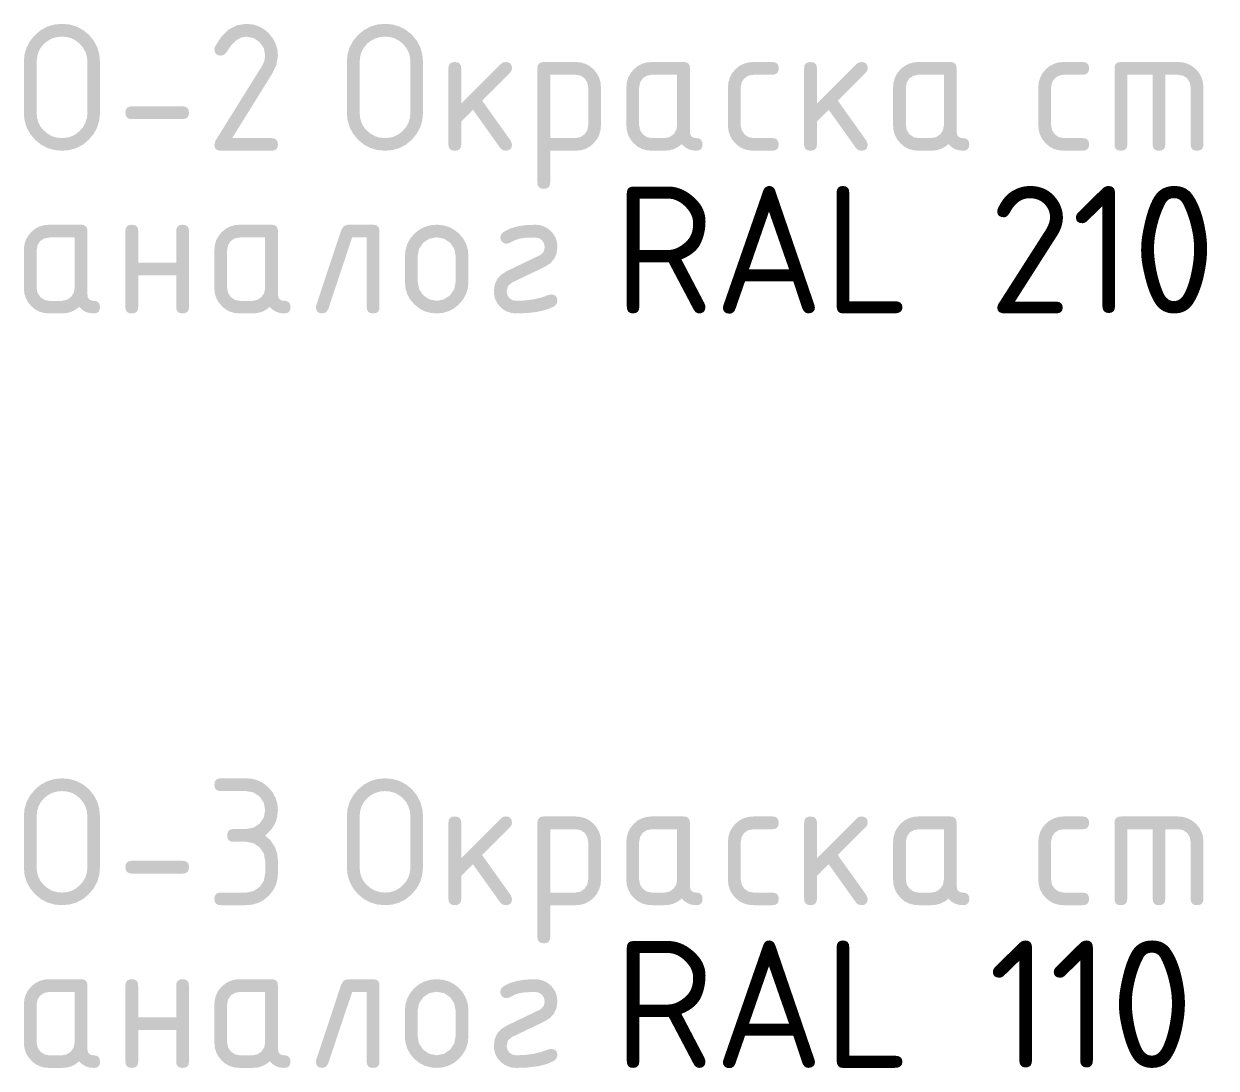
# Model space of a CAD drawing. Header units: millimetres. Extents: x 0 to 1189, y 0 to 841.
# Drawn here: x 1006.08 to 1034.52, y 602.24 to 627.15 of the extents above; entities that cross this region are included whole.
import ezdxf

# ---------------------------------------------------------------- set-up
doc = ezdxf.new("R2010")
doc.units = ezdxf.units.MM

msp = doc.modelspace()

# ---------------------------------------------------------------- hatches: boundary and pattern name
h = msp.add_hatch(color=7)
h.paths.add_polyline_path([(1007.598452, 625.034177), (1007.598452, 626.244646), (1007.587299, 626.366809), (1007.553873, 626.479464), (1007.498226, 626.58261), (1007.42041, 626.676248), (1007.329313, 626.751747), (1007.227416, 626.806059), (1007.11508, 626.838873), (1006.992667, 626.84988), (1006.870504, 626.838873), (1006.757849, 626.806059), (1006.654703, 626.751747), (1006.561065, 626.676248), (1006.483938, 626.58261), (1006.429807, 626.479464), (1006.397897, 626.366809), (1006.387432, 626.244646), (1006.387432, 625.034177), (1006.397897, 624.911764), (1006.429807, 624.799428), (1006.483938, 624.697531), (1006.561065, 624.606434), (1006.654703, 624.528618), (1006.757849, 624.472971), (1006.870504, 624.439545), (1006.992667, 624.428392), (1007.11508, 624.439545), (1007.227416, 624.472971), (1007.329313, 624.528618), (1007.42041, 624.606434), (1007.498226, 624.697531), (1007.553873, 624.799428), (1007.587299, 624.911764)])
h.paths.add_polyline_path([(1007.898865, 625.034177), (1007.882216, 624.853043), (1007.832236, 624.685189), (1007.748874, 624.530875), (1007.632076, 624.390358), (1007.494109, 624.274482), (1007.341104, 624.192609), (1007.173732, 624.144016), (1006.992667, 624.127979), (1006.810223, 624.144016), (1006.642714, 624.192609), (1006.489364, 624.274482), (1006.349398, 624.390358), (1006.232834, 624.530875), (1006.149445, 624.685189), (1006.099336, 624.853043), (1006.08261, 625.034177), (1006.08261, 626.244646), (1006.099336, 626.4274), (1006.149445, 626.595012), (1006.232834, 626.748259), (1006.349398, 626.887914), (1006.489364, 627.004712), (1006.642714, 627.088074), (1006.810223, 627.138054), (1006.992667, 627.154702), (1007.173801, 627.138123), (1007.341655, 627.088625), (1007.495969, 627.006572), (1007.636486, 626.892324), (1007.750734, 626.751747), (1007.832788, 626.59701), (1007.882285, 626.428011), (1007.898865, 626.244646)])
h = msp.add_hatch(color=7)
h.dxf.hatch_style = 2
h.paths.add_polyline_path([(1011.385047, 627.154702), (1011.535623, 627.141189), (1011.675606, 627.100339), (1011.803704, 627.031687), (1011.918623, 626.934767), (1012.015999, 626.817918), (1012.086193, 626.689546), (1012.128688, 626.549287), (1012.142968, 626.396781), (1012.107897, 626.180429), (1012.002959, 625.96077), (1011.050459, 624.428392), (1011.990281, 624.428392), (1012.057159, 624.418883), (1012.104865, 624.390358), (1012.133451, 624.342815), (1012.142968, 624.276256), (1012.133451, 624.210067), (1012.104865, 624.163877), (1012.057159, 624.136807), (1011.990281, 624.127979), (1010.779813, 624.127979), (1010.712935, 624.136807), (1010.665229, 624.163877), (1010.636643, 624.210067), (1010.627126, 624.276256), (1010.652482, 624.365002), (1011.762078, 626.147081), (1011.819129, 626.270484), (1011.838146, 626.396781), (1011.805831, 626.572206), (1011.706957, 626.718691), (1011.560058, 626.817565), (1011.385047, 626.84988), (1011.257957, 626.826101), (1011.136862, 626.754727), (1011.021348, 626.635707), (1010.911002, 626.468991), (1010.856363, 626.415523), (1010.779813, 626.396781), (1010.712935, 626.406376), (1010.665229, 626.435091), (1010.636643, 626.482823), (1010.627126, 626.549468), (1010.639804, 626.608448), (1010.793223, 626.847512), (1010.967984, 627.018208), (1011.164966, 627.120587)])
h = msp.add_hatch(color=7)
h.paths.add_polyline_path([(1015.302359, 625.034177), (1015.302359, 626.244646), (1015.291206, 626.366809), (1015.25778, 626.479464), (1015.202133, 626.58261), (1015.124317, 626.676248), (1015.03322, 626.751747), (1014.931323, 626.806059), (1014.818987, 626.838873), (1014.696574, 626.84988), (1014.574411, 626.838873), (1014.461756, 626.806059), (1014.35861, 626.751747), (1014.264972, 626.676248), (1014.187845, 626.58261), (1014.133714, 626.479464), (1014.101804, 626.366809), (1014.09134, 626.244646), (1014.09134, 625.034177), (1014.101804, 624.911764), (1014.133714, 624.799428), (1014.187845, 624.697531), (1014.264972, 624.606434), (1014.35861, 624.528618), (1014.461756, 624.472971), (1014.574411, 624.439545), (1014.696574, 624.428392), (1014.818987, 624.439545), (1014.931323, 624.472971), (1015.03322, 624.528618), (1015.124317, 624.606434), (1015.202133, 624.697531), (1015.25778, 624.799428), (1015.291206, 624.911764)])
h.paths.add_polyline_path([(1015.602772, 625.034177), (1015.586123, 624.853043), (1015.536144, 624.685189), (1015.452781, 624.530875), (1015.335984, 624.390358), (1015.198016, 624.274482), (1015.045011, 624.192609), (1014.877639, 624.144016), (1014.696574, 624.127979), (1014.51413, 624.144016), (1014.346621, 624.192609), (1014.193271, 624.274482), (1014.053306, 624.390358), (1013.936741, 624.530875), (1013.853352, 624.685189), (1013.803243, 624.853043), (1013.786517, 625.034177), (1013.786517, 626.244646), (1013.803243, 626.4274), (1013.853352, 626.595012), (1013.936741, 626.748259), (1014.053306, 626.887914), (1014.193271, 627.004712), (1014.346621, 627.088074), (1014.51413, 627.138054), (1014.696574, 627.154702), (1014.877708, 627.138123), (1015.045562, 627.088625), (1015.199876, 627.006572), (1015.340393, 626.892324), (1015.454641, 626.751747), (1015.536695, 626.59701), (1015.586192, 626.428011), (1015.602772, 626.244646)])
h = msp.add_hatch(color=7)
h.dxf.hatch_style = 2
h.paths.add_polyline_path([(1016.513951, 625.249702), (1017.466451, 626.202202), (1017.51296, 626.234586), (1017.572284, 626.244646), (1017.639162, 626.235198), (1017.686868, 626.207094), (1017.715454, 626.160698), (1017.724971, 626.096369), (1017.712707, 626.038698), (1017.678118, 625.990536), (1017.013352, 625.321912), (1017.695205, 624.365002), (1017.724971, 624.276256), (1017.715454, 624.210067), (1017.686868, 624.163877), (1017.639162, 624.136807), (1017.572284, 624.127979), (1017.499386, 624.143758), (1017.445505, 624.191369), (1016.793417, 625.105835), (1016.513951, 624.822511), (1016.513951, 624.276256), (1016.504443, 624.210067), (1016.475917, 624.163877), (1016.428375, 624.136807), (1016.361816, 624.127979), (1016.294938, 624.136807), (1016.247232, 624.163877), (1016.218646, 624.210067), (1016.209129, 624.276256), (1016.209129, 626.096369), (1016.218646, 626.160698), (1016.247232, 626.207094), (1016.294938, 626.235198), (1016.361816, 626.244646), (1016.428375, 626.235198), (1016.475917, 626.207094), (1016.504443, 626.160698), (1016.513951, 626.096369)])
h = msp.add_hatch(color=7)
h.paths.add_polyline_path([(1018.331033, 626.096369), (1018.34055, 626.160698), (1018.369136, 626.207094), (1018.416842, 626.235198), (1018.48372, 626.244646), (1019.241089, 626.244646), (1019.363502, 626.233561), (1019.475838, 626.200618), (1019.577736, 626.14628), (1019.668833, 626.071013), (1019.746649, 625.977375), (1019.802296, 625.874229), (1019.835722, 625.761575), (1019.846875, 625.639412), (1019.846875, 624.733214), (1019.835722, 624.611051), (1019.802296, 624.498396), (1019.746649, 624.39525), (1019.668833, 624.301612), (1019.577736, 624.224485), (1019.475838, 624.170354), (1019.363502, 624.138444), (1019.241089, 624.127979), (1018.635855, 624.127979), (1018.635855, 623.3662), (1018.626347, 623.301871), (1018.597821, 623.255474), (1018.550279, 623.227371), (1018.48372, 623.217923), (1018.416842, 623.227371), (1018.369136, 623.255474), (1018.34055, 623.301871), (1018.331033, 623.3662)])
h.paths.add_polyline_path([(1018.635855, 625.939824), (1018.635855, 624.428392), (1019.241089, 624.428392), (1019.356638, 624.450716), (1019.452756, 624.517688), (1019.519729, 624.615943), (1019.542053, 624.733214), (1019.542053, 625.639412), (1019.52028, 625.756683), (1019.457166, 625.854937), (1019.358843, 625.919705), (1019.241089, 625.939824)])
h = msp.add_hatch(color=7)
h.paths.add_polyline_path([(1021.663957, 625.939824), (1021.058723, 625.939824), (1020.940969, 625.918051), (1020.842646, 625.854937), (1020.779532, 625.756683), (1020.757759, 625.639412), (1020.757759, 624.733214), (1020.780083, 624.617596), (1020.847056, 624.517688), (1020.944828, 624.450716), (1021.058723, 624.428392), (1021.362993, 624.428392), (1021.478542, 624.450716), (1021.57466, 624.517688), (1021.641633, 624.615943), (1021.663957, 624.733214)])
h.paths.add_polyline_path([(1022.269191, 624.276256), (1022.259743, 624.210067), (1022.23164, 624.163877), (1022.185243, 624.136807), (1022.120915, 624.127979), (1022.018518, 624.137557), (1021.926818, 624.166564), (1021.84535, 624.215416), (1021.773649, 624.284524), (1021.683982, 624.215416), (1021.585891, 624.166564), (1021.479016, 624.137557), (1021.362993, 624.127979), (1021.058723, 624.127979), (1020.93631, 624.138444), (1020.823974, 624.170354), (1020.722077, 624.224485), (1020.63098, 624.301612), (1020.553164, 624.39463), (1020.497517, 624.496742), (1020.464091, 624.60919), (1020.452937, 624.733214), (1020.452937, 625.639412), (1020.464091, 625.761575), (1020.497517, 625.874229), (1020.553164, 625.977375), (1020.63098, 626.071013), (1020.722077, 626.14628), (1020.823974, 626.200618), (1020.93631, 626.233561), (1021.058723, 626.244646), (1021.816092, 626.244646), (1021.88297, 626.235198), (1021.930676, 626.207094), (1021.959262, 626.160698), (1021.968779, 626.096369), (1021.968779, 624.581078), (1021.978288, 624.5142), (1022.006813, 624.466494), (1022.054355, 624.437909), (1022.120915, 624.428392), (1022.185243, 624.418883), (1022.23164, 624.390358), (1022.259743, 624.342815)])
h = msp.add_hatch(color=7)
h.dxf.hatch_style = 2
h.paths.add_polyline_path([(1023.180371, 625.639412), (1023.180371, 624.733214), (1023.202695, 624.617596), (1023.269668, 624.517688), (1023.367439, 624.450716), (1023.481334, 624.428392), (1023.933882, 624.428392), (1024.00076, 624.418883), (1024.048466, 624.390358), (1024.077052, 624.342815), (1024.086569, 624.276256), (1024.077052, 624.210067), (1024.048466, 624.163877), (1024.00076, 624.136807), (1023.933882, 624.127979), (1023.481334, 624.127979), (1023.358921, 624.138444), (1023.246585, 624.170354), (1023.144688, 624.224485), (1023.053591, 624.301612), (1022.975775, 624.39463), (1022.920128, 624.496742), (1022.886702, 624.60919), (1022.875549, 624.733214), (1022.875549, 625.639412), (1022.886702, 625.761575), (1022.920128, 625.874229), (1022.975775, 625.977375), (1023.053591, 626.071013), (1023.144688, 626.14628), (1023.246585, 626.200618), (1023.358921, 626.233561), (1023.481334, 626.244646), (1023.933882, 626.244646), (1024.00076, 626.235137), (1024.048466, 626.206612), (1024.077052, 626.15907), (1024.086569, 626.092511), (1024.077052, 626.025633), (1024.048466, 625.977927), (1024.00076, 625.949341), (1023.933882, 625.939824), (1023.481334, 625.939824), (1023.363581, 625.918051), (1023.265258, 625.854937), (1023.202144, 625.756683)])
h = msp.add_hatch(color=7)
h.dxf.hatch_style = 2
h.paths.add_polyline_path([(1024.997332, 625.249702), (1025.949832, 626.202202), (1025.996341, 626.234586), (1026.055665, 626.244646), (1026.122543, 626.235198), (1026.170249, 626.207094), (1026.198835, 626.160698), (1026.208352, 626.096369), (1026.196087, 626.038698), (1026.161498, 625.990536), (1025.496733, 625.321912), (1026.178586, 624.365002), (1026.208352, 624.276256), (1026.198835, 624.210067), (1026.170249, 624.163877), (1026.122543, 624.136807), (1026.055665, 624.127979), (1025.982767, 624.143758), (1025.928886, 624.191369), (1025.276798, 625.105835), (1024.997332, 624.822511), (1024.997332, 624.276256), (1024.987823, 624.210067), (1024.959298, 624.163877), (1024.911756, 624.136807), (1024.845196, 624.127979), (1024.778319, 624.136807), (1024.730613, 624.163877), (1024.702027, 624.210067), (1024.69251, 624.276256), (1024.69251, 626.096369), (1024.702027, 626.160698), (1024.730613, 626.207094), (1024.778319, 626.235198), (1024.845196, 626.244646), (1024.911756, 626.235198), (1024.959298, 626.207094), (1024.987823, 626.160698), (1024.997332, 626.096369)])
h = msp.add_hatch(color=7)
h.paths.add_polyline_path([(1028.025434, 625.939824), (1027.420199, 625.939824), (1027.302446, 625.918051), (1027.204123, 625.854937), (1027.141009, 625.756683), (1027.119236, 625.639412), (1027.119236, 624.733214), (1027.14156, 624.617596), (1027.208533, 624.517688), (1027.306305, 624.450716), (1027.420199, 624.428392), (1027.72447, 624.428392), (1027.840019, 624.450716), (1027.936137, 624.517688), (1028.00311, 624.615943), (1028.025434, 624.733214)])
h.paths.add_polyline_path([(1028.630668, 624.276256), (1028.62122, 624.210067), (1028.593117, 624.163877), (1028.54672, 624.136807), (1028.482391, 624.127979), (1028.379994, 624.137557), (1028.288295, 624.166564), (1028.206827, 624.215416), (1028.135126, 624.284524), (1028.045458, 624.215416), (1027.947368, 624.166564), (1027.840492, 624.137557), (1027.72447, 624.127979), (1027.420199, 624.127979), (1027.297787, 624.138444), (1027.185451, 624.170354), (1027.083553, 624.224485), (1026.992456, 624.301612), (1026.91464, 624.39463), (1026.858993, 624.496742), (1026.825567, 624.60919), (1026.814414, 624.733214), (1026.814414, 625.639412), (1026.825567, 625.761575), (1026.858993, 625.874229), (1026.91464, 625.977375), (1026.992456, 626.071013), (1027.083553, 626.14628), (1027.185451, 626.200618), (1027.297787, 626.233561), (1027.420199, 626.244646), (1028.177569, 626.244646), (1028.244447, 626.235198), (1028.292153, 626.207094), (1028.320739, 626.160698), (1028.330256, 626.096369), (1028.330256, 624.581078), (1028.339764, 624.5142), (1028.36829, 624.466494), (1028.415832, 624.437909), (1028.482391, 624.428392), (1028.54672, 624.418883), (1028.593117, 624.390358), (1028.62122, 624.342815)])
h = msp.add_hatch(color=7)
h.dxf.hatch_style = 2
h.paths.add_polyline_path([(1030.582607, 625.639412), (1030.582607, 624.733214), (1030.604932, 624.617596), (1030.671904, 624.517688), (1030.769676, 624.450716), (1030.883571, 624.428392), (1031.336119, 624.428392), (1031.402997, 624.418883), (1031.450702, 624.390358), (1031.479288, 624.342815), (1031.488805, 624.276256), (1031.479288, 624.210067), (1031.450702, 624.163877), (1031.402997, 624.136807), (1031.336119, 624.127979), (1030.883571, 624.127979), (1030.761158, 624.138444), (1030.648822, 624.170354), (1030.546925, 624.224485), (1030.455828, 624.301612), (1030.378012, 624.39463), (1030.322365, 624.496742), (1030.288939, 624.60919), (1030.277785, 624.733214), (1030.277785, 625.639412), (1030.288939, 625.761575), (1030.322365, 625.874229), (1030.378012, 625.977375), (1030.455828, 626.071013), (1030.546925, 626.14628), (1030.648822, 626.200618), (1030.761158, 626.233561), (1030.883571, 626.244646), (1031.336119, 626.244646), (1031.402997, 626.235137), (1031.450702, 626.206612), (1031.479288, 626.15907), (1031.488805, 626.092511), (1031.479288, 626.025633), (1031.450702, 625.977927), (1031.402997, 625.949341), (1031.336119, 625.939824), (1030.883571, 625.939824), (1030.765817, 625.918051), (1030.667494, 625.854937), (1030.60438, 625.756683)])
h = msp.add_hatch(color=7)
h.dxf.hatch_style = 2
h.paths.add_polyline_path([(1032.247433, 626.244646), (1033.610588, 626.244646), (1033.732062, 626.233561), (1033.843201, 626.200618), (1033.944832, 626.14628), (1034.03778, 626.071013), (1034.115596, 625.977375), (1034.171243, 625.874229), (1034.204669, 625.761575), (1034.215823, 625.639412), (1034.215823, 624.276256), (1034.206306, 624.210067), (1034.17772, 624.163877), (1034.130014, 624.136807), (1034.063136, 624.127979), (1033.996577, 624.136807), (1033.949035, 624.163877), (1033.920509, 624.210067), (1033.911001, 624.276256), (1033.911001, 625.639412), (1033.889228, 625.756683), (1033.826114, 625.854937), (1033.727859, 625.919705), (1033.610588, 625.939824), (1033.305766, 625.939824), (1033.305766, 624.276256), (1033.296249, 624.210067), (1033.267664, 624.163877), (1033.219958, 624.136807), (1033.15308, 624.127979), (1033.088984, 624.136807), (1033.042561, 624.163877), (1033.014328, 624.210067), (1033.004803, 624.276256), (1033.004803, 625.939824), (1032.399568, 625.939824), (1032.399568, 624.276256), (1032.39006, 624.210067), (1032.361535, 624.163877), (1032.313992, 624.136807), (1032.247433, 624.127979), (1032.180555, 624.136807), (1032.132849, 624.163877), (1032.104263, 624.210067), (1032.094746, 624.276256), (1032.094746, 626.096369), (1032.104263, 626.160698), (1032.132849, 626.207094), (1032.180555, 626.235198)])
h = msp.add_hatch(color=7)
h.dxf.hatch_style = 2
h.paths.add_polyline_path([(1009.868377, 624.881491), (1008.657909, 624.881491), (1008.591031, 624.891008), (1008.543325, 624.919593), (1008.514739, 624.967299), (1008.505222, 625.034177), (1008.514739, 625.100736), (1008.543325, 625.148279), (1008.591031, 625.176804), (1008.657909, 625.186313), (1009.868377, 625.186313), (1009.935255, 625.176804), (1009.982961, 625.148279), (1010.011547, 625.100736), (1010.021064, 625.034177), (1010.011547, 624.967299), (1009.982961, 624.919593), (1009.935255, 624.891008)])
h = msp.add_hatch(color=7)
h.paths.add_polyline_path([(1007.29363, 622.057496), (1006.688396, 622.057496), (1006.570643, 622.035723), (1006.472319, 621.972609), (1006.409205, 621.874355), (1006.387432, 621.757084), (1006.387432, 620.850886), (1006.409757, 620.735268), (1006.476729, 620.635361), (1006.574501, 620.568388), (1006.688396, 620.546064), (1006.992667, 620.546064), (1007.108215, 620.568388), (1007.204333, 620.635361), (1007.271306, 620.733615), (1007.29363, 620.850886)])
h.paths.add_polyline_path([(1007.898865, 620.393928), (1007.889416, 620.327739), (1007.861313, 620.281549), (1007.814916, 620.25448), (1007.750588, 620.245651), (1007.648191, 620.255229), (1007.556491, 620.284237), (1007.475023, 620.333088), (1007.403322, 620.402197), (1007.313655, 620.333088), (1007.215564, 620.284237), (1007.108689, 620.255229), (1006.992667, 620.245651), (1006.688396, 620.245651), (1006.565983, 620.256116), (1006.453647, 620.288026), (1006.35175, 620.342157), (1006.260653, 620.419284), (1006.182837, 620.512302), (1006.12719, 620.614414), (1006.093764, 620.726862), (1006.08261, 620.850886), (1006.08261, 621.757084), (1006.093764, 621.879247), (1006.12719, 621.991901), (1006.182837, 622.095048), (1006.260653, 622.188685), (1006.35175, 622.263952), (1006.453647, 622.31829), (1006.565983, 622.351234), (1006.688396, 622.362318), (1007.445766, 622.362318), (1007.512644, 622.35287), (1007.56035, 622.324767), (1007.588935, 622.27837), (1007.598452, 622.214041), (1007.598452, 620.69875), (1007.607961, 620.631872), (1007.636486, 620.584167), (1007.684028, 620.555581), (1007.750588, 620.546064), (1007.814916, 620.536555), (1007.861313, 620.50803), (1007.889416, 620.460488)])
h = msp.add_hatch(color=7)
h.dxf.hatch_style = 2
h.paths.add_polyline_path([(1008.809819, 621.151849), (1008.809819, 620.393928), (1008.800311, 620.327739), (1008.771785, 620.281549), (1008.724243, 620.25448), (1008.657684, 620.245651), (1008.590806, 620.25448), (1008.5431, 620.281549), (1008.514514, 620.327739), (1008.504997, 620.393928), (1008.504997, 622.214041), (1008.514514, 622.27837), (1008.5431, 622.324767), (1008.590806, 622.35287), (1008.657684, 622.362318), (1008.724243, 622.35287), (1008.771785, 622.324767), (1008.800311, 622.27837), (1008.809819, 622.214041), (1008.809819, 621.45612), (1009.716017, 621.45612), (1009.716017, 622.214041), (1009.725525, 622.27837), (1009.754051, 622.324767), (1009.801593, 622.35287), (1009.868152, 622.362318), (1009.93503, 622.35287), (1009.982736, 622.324767), (1010.011322, 622.27837), (1010.020839, 622.214041), (1010.020839, 620.393928), (1010.011322, 620.327739), (1009.982736, 620.281549), (1009.93503, 620.25448), (1009.868152, 620.245651), (1009.801593, 620.25448), (1009.754051, 620.281549), (1009.725525, 620.327739), (1009.716017, 620.393928), (1009.716017, 621.151849)])
h = msp.add_hatch(color=7)
h.paths.add_polyline_path([(1011.837696, 622.057496), (1011.232462, 622.057496), (1011.114709, 622.035723), (1011.016385, 621.972609), (1010.953271, 621.874355), (1010.931498, 621.757084), (1010.931498, 620.850886), (1010.953823, 620.735268), (1011.020795, 620.635361), (1011.118567, 620.568388), (1011.232462, 620.546064), (1011.536733, 620.546064), (1011.652281, 620.568388), (1011.748399, 620.635361), (1011.815372, 620.733615), (1011.837696, 620.850886)])
h.paths.add_polyline_path([(1012.442931, 620.393928), (1012.433482, 620.327739), (1012.405379, 620.281549), (1012.358982, 620.25448), (1012.294654, 620.245651), (1012.192257, 620.255229), (1012.100557, 620.284237), (1012.019089, 620.333088), (1011.947388, 620.402197), (1011.857721, 620.333088), (1011.75963, 620.284237), (1011.652755, 620.255229), (1011.536733, 620.245651), (1011.232462, 620.245651), (1011.110049, 620.256116), (1010.997713, 620.288026), (1010.895816, 620.342157), (1010.804719, 620.419284), (1010.726903, 620.512302), (1010.671256, 620.614414), (1010.63783, 620.726862), (1010.626676, 620.850886), (1010.626676, 621.757084), (1010.63783, 621.879247), (1010.671256, 621.991901), (1010.726903, 622.095048), (1010.804719, 622.188685), (1010.895816, 622.263952), (1010.997713, 622.31829), (1011.110049, 622.351234), (1011.232462, 622.362318), (1011.989832, 622.362318), (1012.05671, 622.35287), (1012.104416, 622.324767), (1012.133001, 622.27837), (1012.142518, 622.214041), (1012.142518, 620.69875), (1012.152027, 620.631872), (1012.180552, 620.584167), (1012.228094, 620.555581), (1012.294654, 620.546064), (1012.358982, 620.536555), (1012.405379, 620.50803), (1012.433482, 620.460488)])
h = msp.add_hatch(color=7)
h.dxf.hatch_style = 2
h.paths.add_polyline_path([(1013.806984, 622.362318), (1014.412218, 622.362318), (1014.479096, 622.35287), (1014.526802, 622.324767), (1014.555388, 622.27837), (1014.564905, 622.214041), (1014.564905, 620.393928), (1014.555388, 620.327739), (1014.526802, 620.281549), (1014.479096, 620.25448), (1014.412218, 620.245651), (1014.345659, 620.25448), (1014.298117, 620.281549), (1014.269592, 620.327739), (1014.260083, 620.393928), (1014.260083, 622.057496), (1013.912817, 622.057496), (1013.341207, 620.347075), (1013.290495, 620.270938), (1013.20175, 620.245651), (1013.134872, 620.25516), (1013.087166, 620.283685), (1013.05858, 620.331228), (1013.049063, 620.397787), (1013.057883, 620.44464), (1013.654849, 622.239397), (1013.714793, 622.33269)])
h = msp.add_hatch(color=7)
h.paths.add_polyline_path([(1015.170742, 620.999163), (1015.170742, 621.604397), (1015.184342, 621.756903), (1015.225382, 621.897161), (1015.294223, 622.025534), (1015.391228, 622.142383), (1015.507759, 622.23907), (1015.635968, 622.307748), (1015.776166, 622.348727), (1015.928663, 622.362318), (1016.08116, 622.348788), (1016.221359, 622.30823), (1016.349568, 622.240698), (1016.466098, 622.146242), (1016.563103, 622.029642), (1016.631945, 621.900951), (1016.672985, 621.759444), (1016.686584, 621.604397), (1016.686584, 620.999163), (1016.672304, 620.849206), (1016.629809, 620.710257), (1016.559615, 620.582366), (1016.46224, 620.465586), (1016.34732, 620.3689), (1016.219223, 620.300222), (1016.07924, 620.259242), (1015.928663, 620.245651), (1015.776166, 620.259242), (1015.635968, 620.300222), (1015.507759, 620.3689), (1015.391228, 620.465586), (1015.294223, 620.582366), (1015.225382, 620.710257), (1015.184342, 620.849206)])
h.paths.add_polyline_path([(1016.381762, 621.003572), (1016.381762, 621.608807), (1016.349447, 621.782371), (1016.250573, 621.930717), (1016.103674, 622.029591), (1015.928663, 622.061906), (1015.753652, 622.029591), (1015.606754, 621.930717), (1015.507879, 621.782371), (1015.475564, 621.608807), (1015.475564, 621.003572), (1015.507879, 620.826701), (1015.606754, 620.681663), (1015.753652, 620.580584), (1015.928663, 620.546064), (1016.103674, 620.580584), (1016.250573, 620.681663), (1016.349447, 620.828148)])
h = msp.add_hatch(color=7)
h.dxf.hatch_style = 2
h.paths.add_polyline_path([(1018.655577, 620.69875), (1018.722455, 620.689233), (1018.770161, 620.660648), (1018.798746, 620.612942), (1018.808264, 620.546064), (1018.786491, 620.470478), (1018.723376, 620.411016), (1018.55759, 620.338669), (1018.352064, 620.286993), (1018.106747, 620.255987), (1017.821588, 620.245651), (1017.717012, 620.25516), (1017.619568, 620.283685), (1017.529978, 620.331228), (1017.448967, 620.397787), (1017.379858, 620.478867), (1017.331007, 620.568939), (1017.301999, 620.667693), (1017.292421, 620.774818), (1017.311525, 620.928642), (1017.368765, 621.059934), (1017.464039, 621.168282), (1017.597244, 621.253273), (1018.38052, 621.629753), (1018.433678, 621.66572), (1018.47216, 621.710782), (1018.495552, 621.766179), (1018.503441, 621.833151), (1018.487456, 621.91983), (1018.440052, 621.994106), (1018.364122, 622.041718), (1018.279097, 622.057496), (1018.052961, 622.050675), (1017.893797, 622.02773), (1017.785828, 621.989834), (1017.665043, 621.926307), (1017.597244, 621.909219), (1017.539573, 621.919279), (1017.49141, 621.951663), (1017.45565, 622.002926), (1017.445108, 622.057496), (1017.464676, 622.13315), (1017.525586, 622.193095), (1017.672312, 622.267673), (1017.846531, 622.320495), (1018.048654, 622.351923), (1018.279097, 622.362318), (1018.383673, 622.35281), (1018.481117, 622.324284), (1018.570707, 622.276742), (1018.651718, 622.210183), (1018.720827, 622.127475), (1018.769678, 622.037583), (1018.798686, 621.939734), (1018.808264, 621.833151), (1018.78916, 621.679328), (1018.73192, 621.548035), (1018.636646, 621.439687), (1018.503441, 621.354697), (1017.724574, 620.982075), (1017.629076, 620.899324), (1017.597244, 620.774818), (1017.613229, 620.68814), (1017.660633, 620.613863), (1017.73491, 620.564047), (1017.821588, 620.546064), (1018.036786, 620.55484), (1018.237618, 620.581135), (1018.424187, 620.624896), (1018.596597, 620.686072)])
h = msp.add_hatch(color=7)
h.paths.add_polyline_path([(1007.598452, 607.034005), (1007.598452, 608.244474), (1007.587299, 608.366637), (1007.553873, 608.479291), (1007.498226, 608.582438), (1007.42041, 608.676075), (1007.329313, 608.751575), (1007.227416, 608.805887), (1007.11508, 608.838701), (1006.992667, 608.849708), (1006.870504, 608.838701), (1006.757849, 608.805887), (1006.654703, 608.751575), (1006.561065, 608.676075), (1006.483938, 608.582438), (1006.429807, 608.479291), (1006.397897, 608.366637), (1006.387432, 608.244474), (1006.387432, 607.034005), (1006.397897, 606.911592), (1006.429807, 606.799256), (1006.483938, 606.697359), (1006.561065, 606.606262), (1006.654703, 606.528446), (1006.757849, 606.472799), (1006.870504, 606.439373), (1006.992667, 606.428219), (1007.11508, 606.439373), (1007.227416, 606.472799), (1007.329313, 606.528446), (1007.42041, 606.606262), (1007.498226, 606.697359), (1007.553873, 606.799256), (1007.587299, 606.911592)])
h.paths.add_polyline_path([(1007.898865, 607.034005), (1007.882216, 606.852871), (1007.832236, 606.685017), (1007.748874, 606.530702), (1007.632076, 606.390186), (1007.494109, 606.27431), (1007.341104, 606.192437), (1007.173732, 606.143844), (1006.992667, 606.127807), (1006.810223, 606.143844), (1006.642714, 606.192437), (1006.489364, 606.27431), (1006.349398, 606.390186), (1006.232834, 606.530702), (1006.149445, 606.685017), (1006.099336, 606.852871), (1006.08261, 607.034005), (1006.08261, 608.244474), (1006.099336, 608.427227), (1006.149445, 608.59484), (1006.232834, 608.748086), (1006.349398, 608.887742), (1006.489364, 609.004539), (1006.642714, 609.087902), (1006.810223, 609.137882), (1006.992667, 609.15453), (1007.173801, 609.137951), (1007.341655, 609.088453), (1007.495969, 609.0064), (1007.636486, 608.892152), (1007.750734, 608.751575), (1007.832788, 608.596838), (1007.882285, 608.427839), (1007.898865, 608.244474)])
h = msp.add_hatch(color=7)
h.dxf.hatch_style = 2
h.paths.add_polyline_path([(1011.385047, 607.639239), (1011.080225, 607.639239), (1011.015896, 607.648748), (1010.969499, 607.677273), (1010.941396, 607.724816), (1010.931948, 607.791375), (1010.941396, 607.858253), (1010.969499, 607.905959), (1011.015896, 607.934544), (1011.080225, 607.944061), (1011.385047, 607.944061), (1011.560058, 607.977823), (1011.706957, 608.075251), (1011.805831, 608.221667), (1011.838146, 608.396609), (1011.805831, 608.572033), (1011.706957, 608.718519), (1011.560058, 608.817393), (1011.385047, 608.849708), (1010.779813, 608.849708), (1010.712935, 608.859225), (1010.665229, 608.887811), (1010.636643, 608.935517), (1010.627126, 609.002395), (1010.636643, 609.068954), (1010.665229, 609.116496), (1010.712935, 609.145022), (1010.779813, 609.15453), (1011.385047, 609.15453), (1011.535623, 609.141017), (1011.675606, 609.100167), (1011.803704, 609.031514), (1011.918623, 608.934595), (1012.015999, 608.817204), (1012.086193, 608.687926), (1012.128688, 608.547487), (1012.142968, 608.396609), (1012.123865, 608.21817), (1012.066625, 608.057612), (1011.97135, 607.915243), (1011.838146, 607.791375), (1011.97135, 607.667739), (1012.066625, 607.525345), (1012.123865, 607.364657), (1012.142968, 607.18614), (1012.142968, 606.881318), (1012.128688, 606.731362), (1012.086193, 606.592413), (1012.015999, 606.464522), (1011.918623, 606.347742), (1011.801843, 606.251055), (1011.673953, 606.182377), (1011.535003, 606.141398), (1011.385047, 606.127807), (1010.779813, 606.127807), (1010.712935, 606.136635), (1010.665229, 606.163705), (1010.636643, 606.209895), (1010.627126, 606.276084), (1010.636643, 606.342643), (1010.665229, 606.390186), (1010.712935, 606.418711), (1010.779813, 606.428219), (1011.385047, 606.428219), (1011.560058, 606.462739), (1011.706957, 606.563818), (1011.805831, 606.708857), (1011.838146, 606.885728), (1011.838146, 607.18614), (1011.805831, 607.361151), (1011.706957, 607.50805), (1011.560058, 607.606924)])
h = msp.add_hatch(color=7)
h.paths.add_polyline_path([(1015.302359, 607.034005), (1015.302359, 608.244474), (1015.291206, 608.366637), (1015.25778, 608.479291), (1015.202133, 608.582438), (1015.124317, 608.676075), (1015.03322, 608.751575), (1014.931323, 608.805887), (1014.818987, 608.838701), (1014.696574, 608.849708), (1014.574411, 608.838701), (1014.461756, 608.805887), (1014.35861, 608.751575), (1014.264972, 608.676075), (1014.187845, 608.582438), (1014.133714, 608.479291), (1014.101804, 608.366637), (1014.09134, 608.244474), (1014.09134, 607.034005), (1014.101804, 606.911592), (1014.133714, 606.799256), (1014.187845, 606.697359), (1014.264972, 606.606262), (1014.35861, 606.528446), (1014.461756, 606.472799), (1014.574411, 606.439373), (1014.696574, 606.428219), (1014.818987, 606.439373), (1014.931323, 606.472799), (1015.03322, 606.528446), (1015.124317, 606.606262), (1015.202133, 606.697359), (1015.25778, 606.799256), (1015.291206, 606.911592)])
h.paths.add_polyline_path([(1015.602772, 607.034005), (1015.586123, 606.852871), (1015.536144, 606.685017), (1015.452781, 606.530702), (1015.335984, 606.390186), (1015.198016, 606.27431), (1015.045011, 606.192437), (1014.877639, 606.143844), (1014.696574, 606.127807), (1014.51413, 606.143844), (1014.346621, 606.192437), (1014.193271, 606.27431), (1014.053306, 606.390186), (1013.936741, 606.530702), (1013.853352, 606.685017), (1013.803243, 606.852871), (1013.786517, 607.034005), (1013.786517, 608.244474), (1013.803243, 608.427227), (1013.853352, 608.59484), (1013.936741, 608.748086), (1014.053306, 608.887742), (1014.193271, 609.004539), (1014.346621, 609.087902), (1014.51413, 609.137882), (1014.696574, 609.15453), (1014.877708, 609.137951), (1015.045562, 609.088453), (1015.199876, 609.0064), (1015.340393, 608.892152), (1015.454641, 608.751575), (1015.536695, 608.596838), (1015.586192, 608.427839), (1015.602772, 608.244474)])
h = msp.add_hatch(color=7)
h.dxf.hatch_style = 2
h.paths.add_polyline_path([(1016.513951, 607.24953), (1017.466451, 608.20203), (1017.51296, 608.234414), (1017.572284, 608.244474), (1017.639162, 608.235026), (1017.686868, 608.206922), (1017.715454, 608.160525), (1017.724971, 608.096197), (1017.712707, 608.038526), (1017.678118, 607.990364), (1017.013352, 607.321739), (1017.695205, 606.36483), (1017.724971, 606.276084), (1017.715454, 606.209895), (1017.686868, 606.163705), (1017.639162, 606.136635), (1017.572284, 606.127807), (1017.499386, 606.143586), (1017.445505, 606.191197), (1016.793417, 607.105663), (1016.513951, 606.822338), (1016.513951, 606.276084), (1016.504443, 606.209895), (1016.475917, 606.163705), (1016.428375, 606.136635), (1016.361816, 606.127807), (1016.294938, 606.136635), (1016.247232, 606.163705), (1016.218646, 606.209895), (1016.209129, 606.276084), (1016.209129, 608.096197), (1016.218646, 608.160525), (1016.247232, 608.206922), (1016.294938, 608.235026), (1016.361816, 608.244474), (1016.428375, 608.235026), (1016.475917, 608.206922), (1016.504443, 608.160525), (1016.513951, 608.096197)])
h = msp.add_hatch(color=7)
h.paths.add_polyline_path([(1018.331033, 608.096197), (1018.34055, 608.160525), (1018.369136, 608.206922), (1018.416842, 608.235026), (1018.48372, 608.244474), (1019.241089, 608.244474), (1019.363502, 608.233389), (1019.475838, 608.200445), (1019.577736, 608.146108), (1019.668833, 608.070841), (1019.746649, 607.977203), (1019.802296, 607.874057), (1019.835722, 607.761402), (1019.846875, 607.639239), (1019.846875, 606.733041), (1019.835722, 606.610878), (1019.802296, 606.498224), (1019.746649, 606.395078), (1019.668833, 606.30144), (1019.577736, 606.224313), (1019.475838, 606.170182), (1019.363502, 606.138272), (1019.241089, 606.127807), (1018.635855, 606.127807), (1018.635855, 605.366028), (1018.626347, 605.301699), (1018.597821, 605.255302), (1018.550279, 605.227199), (1018.48372, 605.217751), (1018.416842, 605.227199), (1018.369136, 605.255302), (1018.34055, 605.301699), (1018.331033, 605.366028)])
h.paths.add_polyline_path([(1018.635855, 607.939652), (1018.635855, 606.428219), (1019.241089, 606.428219), (1019.356638, 606.450544), (1019.452756, 606.517516), (1019.519729, 606.61577), (1019.542053, 606.733041), (1019.542053, 607.639239), (1019.52028, 607.75651), (1019.457166, 607.854765), (1019.358843, 607.919532), (1019.241089, 607.939652)])
h = msp.add_hatch(color=7)
h.paths.add_polyline_path([(1021.663957, 607.939652), (1021.058723, 607.939652), (1020.940969, 607.917879), (1020.842646, 607.854765), (1020.779532, 607.75651), (1020.757759, 607.639239), (1020.757759, 606.733041), (1020.780083, 606.617424), (1020.847056, 606.517516), (1020.944828, 606.450544), (1021.058723, 606.428219), (1021.362993, 606.428219), (1021.478542, 606.450544), (1021.57466, 606.517516), (1021.641633, 606.61577), (1021.663957, 606.733041)])
h.paths.add_polyline_path([(1022.269191, 606.276084), (1022.259743, 606.209895), (1022.23164, 606.163705), (1022.185243, 606.136635), (1022.120915, 606.127807), (1022.018518, 606.137384), (1021.926818, 606.166392), (1021.84535, 606.215244), (1021.773649, 606.284352), (1021.683982, 606.215244), (1021.585891, 606.166392), (1021.479016, 606.137384), (1021.362993, 606.127807), (1021.058723, 606.127807), (1020.93631, 606.138272), (1020.823974, 606.170182), (1020.722077, 606.224313), (1020.63098, 606.30144), (1020.553164, 606.394457), (1020.497517, 606.49657), (1020.464091, 606.609018), (1020.452937, 606.733041), (1020.452937, 607.639239), (1020.464091, 607.761402), (1020.497517, 607.874057), (1020.553164, 607.977203), (1020.63098, 608.070841), (1020.722077, 608.146108), (1020.823974, 608.200445), (1020.93631, 608.233389), (1021.058723, 608.244474), (1021.816092, 608.244474), (1021.88297, 608.235026), (1021.930676, 608.206922), (1021.959262, 608.160525), (1021.968779, 608.096197), (1021.968779, 606.580906), (1021.978288, 606.514028), (1022.006813, 606.466322), (1022.054355, 606.437737), (1022.120915, 606.428219), (1022.185243, 606.418711), (1022.23164, 606.390186), (1022.259743, 606.342643)])
h = msp.add_hatch(color=7)
h.dxf.hatch_style = 2
h.paths.add_polyline_path([(1023.180371, 607.639239), (1023.180371, 606.733041), (1023.202695, 606.617424), (1023.269668, 606.517516), (1023.367439, 606.450544), (1023.481334, 606.428219), (1023.933882, 606.428219), (1024.00076, 606.418711), (1024.048466, 606.390186), (1024.077052, 606.342643), (1024.086569, 606.276084), (1024.077052, 606.209895), (1024.048466, 606.163705), (1024.00076, 606.136635), (1023.933882, 606.127807), (1023.481334, 606.127807), (1023.358921, 606.138272), (1023.246585, 606.170182), (1023.144688, 606.224313), (1023.053591, 606.30144), (1022.975775, 606.394457), (1022.920128, 606.49657), (1022.886702, 606.609018), (1022.875549, 606.733041), (1022.875549, 607.639239), (1022.886702, 607.761402), (1022.920128, 607.874057), (1022.975775, 607.977203), (1023.053591, 608.070841), (1023.144688, 608.146108), (1023.246585, 608.200445), (1023.358921, 608.233389), (1023.481334, 608.244474), (1023.933882, 608.244474), (1024.00076, 608.234965), (1024.048466, 608.20644), (1024.077052, 608.158898), (1024.086569, 608.092338), (1024.077052, 608.02546), (1024.048466, 607.977754), (1024.00076, 607.949169), (1023.933882, 607.939652), (1023.481334, 607.939652), (1023.363581, 607.917879), (1023.265258, 607.854765), (1023.202144, 607.75651)])
h = msp.add_hatch(color=7)
h.dxf.hatch_style = 2
h.paths.add_polyline_path([(1024.997332, 607.24953), (1025.949832, 608.20203), (1025.996341, 608.234414), (1026.055665, 608.244474), (1026.122543, 608.235026), (1026.170249, 608.206922), (1026.198835, 608.160525), (1026.208352, 608.096197), (1026.196087, 608.038526), (1026.161498, 607.990364), (1025.496733, 607.321739), (1026.178586, 606.36483), (1026.208352, 606.276084), (1026.198835, 606.209895), (1026.170249, 606.163705), (1026.122543, 606.136635), (1026.055665, 606.127807), (1025.982767, 606.143586), (1025.928886, 606.191197), (1025.276798, 607.105663), (1024.997332, 606.822338), (1024.997332, 606.276084), (1024.987823, 606.209895), (1024.959298, 606.163705), (1024.911756, 606.136635), (1024.845196, 606.127807), (1024.778319, 606.136635), (1024.730613, 606.163705), (1024.702027, 606.209895), (1024.69251, 606.276084), (1024.69251, 608.096197), (1024.702027, 608.160525), (1024.730613, 608.206922), (1024.778319, 608.235026), (1024.845196, 608.244474), (1024.911756, 608.235026), (1024.959298, 608.206922), (1024.987823, 608.160525), (1024.997332, 608.096197)])
h = msp.add_hatch(color=7)
h.paths.add_polyline_path([(1028.025434, 607.939652), (1027.420199, 607.939652), (1027.302446, 607.917879), (1027.204123, 607.854765), (1027.141009, 607.75651), (1027.119236, 607.639239), (1027.119236, 606.733041), (1027.14156, 606.617424), (1027.208533, 606.517516), (1027.306305, 606.450544), (1027.420199, 606.428219), (1027.72447, 606.428219), (1027.840019, 606.450544), (1027.936137, 606.517516), (1028.00311, 606.61577), (1028.025434, 606.733041)])
h.paths.add_polyline_path([(1028.630668, 606.276084), (1028.62122, 606.209895), (1028.593117, 606.163705), (1028.54672, 606.136635), (1028.482391, 606.127807), (1028.379994, 606.137384), (1028.288295, 606.166392), (1028.206827, 606.215244), (1028.135126, 606.284352), (1028.045458, 606.215244), (1027.947368, 606.166392), (1027.840492, 606.137384), (1027.72447, 606.127807), (1027.420199, 606.127807), (1027.297787, 606.138272), (1027.185451, 606.170182), (1027.083553, 606.224313), (1026.992456, 606.30144), (1026.91464, 606.394457), (1026.858993, 606.49657), (1026.825567, 606.609018), (1026.814414, 606.733041), (1026.814414, 607.639239), (1026.825567, 607.761402), (1026.858993, 607.874057), (1026.91464, 607.977203), (1026.992456, 608.070841), (1027.083553, 608.146108), (1027.185451, 608.200445), (1027.297787, 608.233389), (1027.420199, 608.244474), (1028.177569, 608.244474), (1028.244447, 608.235026), (1028.292153, 608.206922), (1028.320739, 608.160525), (1028.330256, 608.096197), (1028.330256, 606.580906), (1028.339764, 606.514028), (1028.36829, 606.466322), (1028.415832, 606.437737), (1028.482391, 606.428219), (1028.54672, 606.418711), (1028.593117, 606.390186), (1028.62122, 606.342643)])
h = msp.add_hatch(color=7)
h.dxf.hatch_style = 2
h.paths.add_polyline_path([(1030.582607, 607.639239), (1030.582607, 606.733041), (1030.604932, 606.617424), (1030.671904, 606.517516), (1030.769676, 606.450544), (1030.883571, 606.428219), (1031.336119, 606.428219), (1031.402997, 606.418711), (1031.450702, 606.390186), (1031.479288, 606.342643), (1031.488805, 606.276084), (1031.479288, 606.209895), (1031.450702, 606.163705), (1031.402997, 606.136635), (1031.336119, 606.127807), (1030.883571, 606.127807), (1030.761158, 606.138272), (1030.648822, 606.170182), (1030.546925, 606.224313), (1030.455828, 606.30144), (1030.378012, 606.394457), (1030.322365, 606.49657), (1030.288939, 606.609018), (1030.277785, 606.733041), (1030.277785, 607.639239), (1030.288939, 607.761402), (1030.322365, 607.874057), (1030.378012, 607.977203), (1030.455828, 608.070841), (1030.546925, 608.146108), (1030.648822, 608.200445), (1030.761158, 608.233389), (1030.883571, 608.244474), (1031.336119, 608.244474), (1031.402997, 608.234965), (1031.450702, 608.20644), (1031.479288, 608.158898), (1031.488805, 608.092338), (1031.479288, 608.02546), (1031.450702, 607.977754), (1031.402997, 607.949169), (1031.336119, 607.939652), (1030.883571, 607.939652), (1030.765817, 607.917879), (1030.667494, 607.854765), (1030.60438, 607.75651)])
h = msp.add_hatch(color=7)
h.dxf.hatch_style = 2
h.paths.add_polyline_path([(1032.247433, 608.244474), (1033.610588, 608.244474), (1033.732062, 608.233389), (1033.843201, 608.200445), (1033.944832, 608.146108), (1034.03778, 608.070841), (1034.115596, 607.977203), (1034.171243, 607.874057), (1034.204669, 607.761402), (1034.215823, 607.639239), (1034.215823, 606.276084), (1034.206306, 606.209895), (1034.17772, 606.163705), (1034.130014, 606.136635), (1034.063136, 606.127807), (1033.996577, 606.136635), (1033.949035, 606.163705), (1033.920509, 606.209895), (1033.911001, 606.276084), (1033.911001, 607.639239), (1033.889228, 607.75651), (1033.826114, 607.854765), (1033.727859, 607.919532), (1033.610588, 607.939652), (1033.305766, 607.939652), (1033.305766, 606.276084), (1033.296249, 606.209895), (1033.267664, 606.163705), (1033.219958, 606.136635), (1033.15308, 606.127807), (1033.088984, 606.136635), (1033.042561, 606.163705), (1033.014328, 606.209895), (1033.004803, 606.276084), (1033.004803, 607.939652), (1032.399568, 607.939652), (1032.399568, 606.276084), (1032.39006, 606.209895), (1032.361535, 606.163705), (1032.313992, 606.136635), (1032.247433, 606.127807), (1032.180555, 606.136635), (1032.132849, 606.163705), (1032.104263, 606.209895), (1032.094746, 606.276084), (1032.094746, 608.096197), (1032.104263, 608.160525), (1032.132849, 608.206922), (1032.180555, 608.235026)])
h = msp.add_hatch(color=7)
h.dxf.hatch_style = 2
h.paths.add_polyline_path([(1009.868377, 606.881318), (1008.657909, 606.881318), (1008.591031, 606.890835), (1008.543325, 606.919421), (1008.514739, 606.967127), (1008.505222, 607.034005), (1008.514739, 607.100564), (1008.543325, 607.148107), (1008.591031, 607.176632), (1008.657909, 607.18614), (1009.868377, 607.18614), (1009.935255, 607.176632), (1009.982961, 607.148107), (1010.011547, 607.100564), (1010.021064, 607.034005), (1010.011547, 606.967127), (1009.982961, 606.919421), (1009.935255, 606.890835)])
h = msp.add_hatch(color=7)
h.paths.add_polyline_path([(1007.29363, 604.057324), (1006.688396, 604.057324), (1006.570643, 604.035551), (1006.472319, 603.972437), (1006.409205, 603.874183), (1006.387432, 603.756912), (1006.387432, 602.850714), (1006.409757, 602.735096), (1006.476729, 602.635188), (1006.574501, 602.568216), (1006.688396, 602.545892), (1006.992667, 602.545892), (1007.108215, 602.568216), (1007.204333, 602.635188), (1007.271306, 602.733443), (1007.29363, 602.850714)])
h.paths.add_polyline_path([(1007.898865, 602.393756), (1007.889416, 602.327567), (1007.861313, 602.281377), (1007.814916, 602.254307), (1007.750588, 602.245479), (1007.648191, 602.255057), (1007.556491, 602.284064), (1007.475023, 602.332916), (1007.403322, 602.402024), (1007.313655, 602.332916), (1007.215564, 602.284064), (1007.108689, 602.255057), (1006.992667, 602.245479), (1006.688396, 602.245479), (1006.565983, 602.255944), (1006.453647, 602.287854), (1006.35175, 602.341985), (1006.260653, 602.419112), (1006.182837, 602.51213), (1006.12719, 602.614242), (1006.093764, 602.72669), (1006.08261, 602.850714), (1006.08261, 603.756912), (1006.093764, 603.879075), (1006.12719, 603.991729), (1006.182837, 604.094875), (1006.260653, 604.188513), (1006.35175, 604.26378), (1006.453647, 604.318118), (1006.565983, 604.351061), (1006.688396, 604.362146), (1007.445766, 604.362146), (1007.512644, 604.352698), (1007.56035, 604.324594), (1007.588935, 604.278198), (1007.598452, 604.213869), (1007.598452, 602.698578), (1007.607961, 602.6317), (1007.636486, 602.583994), (1007.684028, 602.555409), (1007.750588, 602.545892), (1007.814916, 602.536383), (1007.861313, 602.507858), (1007.889416, 602.460315)])
h = msp.add_hatch(color=7)
h.dxf.hatch_style = 2
h.paths.add_polyline_path([(1008.809651, 603.151677), (1008.809651, 602.393756), (1008.800143, 602.327567), (1008.771617, 602.281377), (1008.724075, 602.254307), (1008.657516, 602.245479), (1008.590638, 602.254307), (1008.542932, 602.281377), (1008.514346, 602.327567), (1008.504829, 602.393756), (1008.504829, 604.213869), (1008.514346, 604.278198), (1008.542932, 604.324594), (1008.590638, 604.352698), (1008.657516, 604.362146), (1008.724075, 604.352698), (1008.771617, 604.324594), (1008.800143, 604.278198), (1008.809651, 604.213869), (1008.809651, 603.455948), (1009.715849, 603.455948), (1009.715849, 604.213869), (1009.725358, 604.278198), (1009.753883, 604.324594), (1009.801425, 604.352698), (1009.867985, 604.362146), (1009.934862, 604.352698), (1009.982568, 604.324594), (1010.011154, 604.278198), (1010.020671, 604.213869), (1010.020671, 602.393756), (1010.011154, 602.327567), (1009.982568, 602.281377), (1009.934862, 602.254307), (1009.867985, 602.245479), (1009.801425, 602.254307), (1009.753883, 602.281377), (1009.725358, 602.327567), (1009.715849, 602.393756), (1009.715849, 603.151677)])
h = msp.add_hatch(color=7)
h.paths.add_polyline_path([(1011.83736, 604.057324), (1011.232126, 604.057324), (1011.114373, 604.035551), (1011.01605, 603.972437), (1010.952936, 603.874183), (1010.931163, 603.756912), (1010.931163, 602.850714), (1010.953487, 602.735096), (1011.020459, 602.635188), (1011.118231, 602.568216), (1011.232126, 602.545892), (1011.536397, 602.545892), (1011.651945, 602.568216), (1011.748064, 602.635188), (1011.815036, 602.733443), (1011.83736, 602.850714)])
h.paths.add_polyline_path([(1012.442595, 602.393756), (1012.433147, 602.327567), (1012.405043, 602.281377), (1012.358647, 602.254307), (1012.294318, 602.245479), (1012.191921, 602.255057), (1012.100221, 602.284064), (1012.018753, 602.332916), (1011.947052, 602.402024), (1011.857385, 602.332916), (1011.759295, 602.284064), (1011.652419, 602.255057), (1011.536397, 602.245479), (1011.232126, 602.245479), (1011.109713, 602.255944), (1010.997377, 602.287854), (1010.89548, 602.341985), (1010.804383, 602.419112), (1010.726567, 602.51213), (1010.67092, 602.614242), (1010.637494, 602.72669), (1010.626341, 602.850714), (1010.626341, 603.756912), (1010.637494, 603.879075), (1010.67092, 603.991729), (1010.726567, 604.094875), (1010.804383, 604.188513), (1010.89548, 604.26378), (1010.997377, 604.318118), (1011.109713, 604.351061), (1011.232126, 604.362146), (1011.989496, 604.362146), (1012.056374, 604.352698), (1012.10408, 604.324594), (1012.132665, 604.278198), (1012.142183, 604.213869), (1012.142183, 602.698578), (1012.151691, 602.6317), (1012.180216, 602.583994), (1012.227759, 602.555409), (1012.294318, 602.545892), (1012.358647, 602.536383), (1012.405043, 602.507858), (1012.433147, 602.460315)])
h = msp.add_hatch(color=7)
h.dxf.hatch_style = 2
h.paths.add_polyline_path([(1013.80648, 604.362146), (1014.411715, 604.362146), (1014.478593, 604.352698), (1014.526299, 604.324594), (1014.554884, 604.278198), (1014.564401, 604.213869), (1014.564401, 602.393756), (1014.554884, 602.327567), (1014.526299, 602.281377), (1014.478593, 602.254307), (1014.411715, 602.245479), (1014.345156, 602.254307), (1014.297613, 602.281377), (1014.269088, 602.327567), (1014.259579, 602.393756), (1014.259579, 604.057324), (1013.912314, 604.057324), (1013.340704, 602.346903), (1013.289992, 602.270766), (1013.201246, 602.245479), (1013.134368, 602.254988), (1013.086662, 602.283513), (1013.058077, 602.331055), (1013.048559, 602.397615), (1013.057379, 602.444468), (1013.654345, 604.239225), (1013.71429, 604.332518)])
h = msp.add_hatch(color=7)
h.paths.add_polyline_path([(1015.170071, 602.998991), (1015.170071, 603.604225), (1015.18367, 603.756731), (1015.22471, 603.896989), (1015.293552, 604.025362), (1015.390557, 604.142211), (1015.507087, 604.238898), (1015.635296, 604.307576), (1015.775495, 604.348555), (1015.927992, 604.362146), (1016.080489, 604.348615), (1016.220687, 604.308058), (1016.348896, 604.240525), (1016.465427, 604.14607), (1016.562432, 604.02947), (1016.631274, 603.900779), (1016.672313, 603.759271), (1016.685913, 603.604225), (1016.685913, 602.998991), (1016.671633, 602.849034), (1016.629138, 602.710085), (1016.558944, 602.582194), (1016.461568, 602.465414), (1016.346648, 602.368728), (1016.218551, 602.30005), (1016.078568, 602.25907), (1015.927992, 602.245479), (1015.775495, 602.25907), (1015.635296, 602.30005), (1015.507087, 602.368728), (1015.390557, 602.465414), (1015.293552, 602.582194), (1015.22471, 602.710085), (1015.18367, 602.849034)])
h.paths.add_polyline_path([(1016.381091, 603.0034), (1016.381091, 603.608635), (1016.348776, 603.782199), (1016.249902, 603.930544), (1016.103003, 604.029419), (1015.927992, 604.061734), (1015.752981, 604.029419), (1015.606082, 603.930544), (1015.507208, 603.782199), (1015.474893, 603.608635), (1015.474893, 603.0034), (1015.507208, 602.826529), (1015.606082, 602.681491), (1015.752981, 602.580411), (1015.927992, 602.545892), (1016.103003, 602.580411), (1016.249902, 602.681491), (1016.348776, 602.827976)])
h = msp.add_hatch(color=7)
h.dxf.hatch_style = 2
h.paths.add_polyline_path([(1018.654738, 602.698578), (1018.721615, 602.689061), (1018.769321, 602.660475), (1018.797907, 602.61277), (1018.807424, 602.545892), (1018.785651, 602.470306), (1018.722537, 602.410844), (1018.55675, 602.338497), (1018.351225, 602.28682), (1018.105908, 602.255815), (1017.820749, 602.245479), (1017.716173, 602.254988), (1017.618728, 602.283513), (1017.529139, 602.331055), (1017.448127, 602.397615), (1017.379019, 602.478695), (1017.330167, 602.568767), (1017.301159, 602.667521), (1017.291582, 602.774646), (1017.310685, 602.928469), (1017.367925, 603.059762), (1017.4632, 603.16811), (1017.596404, 603.253101), (1018.379681, 603.629581), (1018.432839, 603.665548), (1018.471321, 603.710609), (1018.494713, 603.766007), (1018.502602, 603.832979), (1018.486617, 603.919658), (1018.439212, 603.993934), (1018.363282, 604.041545), (1018.278257, 604.057324), (1018.052121, 604.050503), (1017.892958, 604.027558), (1017.784989, 603.989662), (1017.664204, 603.926135), (1017.596404, 603.909047), (1017.538733, 603.919107), (1017.490571, 603.951491), (1017.454811, 604.002754), (1017.444269, 604.057324), (1017.463837, 604.132978), (1017.524746, 604.192923), (1017.671473, 604.267501), (1017.845691, 604.320322), (1018.047815, 604.35175), (1018.278257, 604.362146), (1018.382833, 604.352637), (1018.480278, 604.324112), (1018.569868, 604.27657), (1018.650879, 604.210011), (1018.719988, 604.127302), (1018.768839, 604.037411), (1018.797847, 603.939562), (1018.807424, 603.832979), (1018.788321, 603.679156), (1018.731081, 603.547863), (1018.635807, 603.439515), (1018.502602, 603.354524), (1017.723735, 602.981903), (1017.628237, 602.899152), (1017.596404, 602.774646), (1017.612389, 602.687967), (1017.659794, 602.613691), (1017.73407, 602.563875), (1017.820749, 602.545892), (1018.035947, 602.554668), (1018.236779, 602.580963), (1018.423348, 602.624724), (1018.595757, 602.6859)])

# ---------------------------------------------------------------- texts
at = {"color": 7, "char_height": 3.040288, "attachment_point": 1}
for s, insert in [('{\\fGOSTCommon|b0|i0|c0;RAL 210 50 40}', (1020.152374, 623.285943)), ('{\\fGOSTCommon|b0|i0|c0;RAL 110 85 50}', (1020.152374, 605.285767))]:
    msp.add_mtext(s, dxfattribs=dict(at, insert=insert))

doc.saveas('drawing.dxf')
